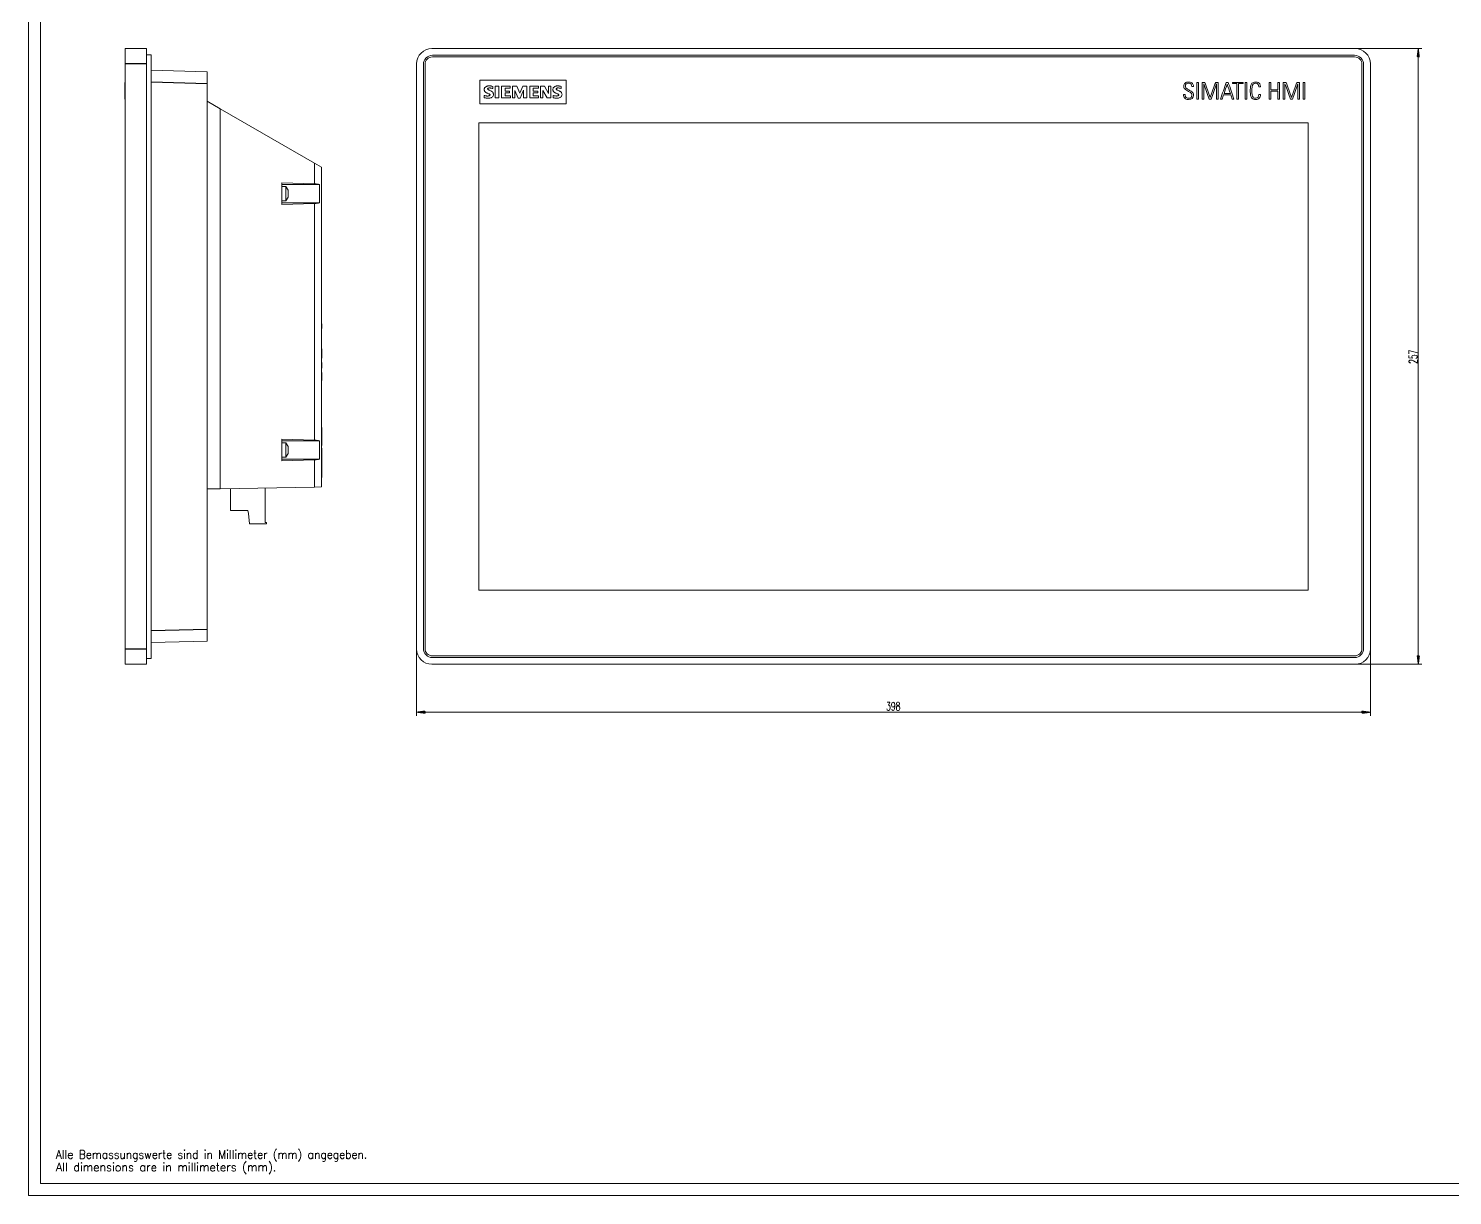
# Model space of a CAD drawing. Header units: millimetres. Extents: x 0 to 1189, y 0 to 841.
# Drawn here: x 0 to 594, y 0 to 487 of the extents above; entities that cross this region are included whole.
import ezdxf

# ---------------------------------------------------------------- set-up
doc = ezdxf.new("R2010")
doc.units = ezdxf.units.MM
for name, color, linetype in [('1', 7, 'Continuous'), ('106', 7, 'Continuous'), ('201', 7, 'Continuous')]:
    doc.layers.add(name, color=color, linetype=linetype)
doc.styles.add('blockfont', font='simplex.shx')
doc.styles.add('latin_extended', font='simplex.shx')

msp = doc.modelspace()

# ---------------------------------------------------------------- hatches: boundary and pattern name
at = {"layer": '106', "linetype": 'Continuous', "lineweight": 13}
h = msp.add_hatch(dxfattribs=at)
h.set_pattern_fill('ANSI31', scale=0.0062, style=0)
h.paths.add_polyline_path([(579.98, 478.76), (580.44, 475.26), (579.52, 475.26)], flags=0)
h = msp.add_hatch(dxfattribs=at)
h.set_pattern_fill('ANSI31', scale=0.0062, style=0)
h.paths.add_polyline_path([(579.98, 221.76), (579.52, 225.26), (580.44, 225.26)], flags=0)
h = msp.add_hatch(dxfattribs=at)
h.set_pattern_fill('ANSI31', scale=0.0062, style=0)
h.paths.add_polyline_path([(161.98, 201.76), (165.48, 202.22), (165.48, 201.3)], flags=0)
h = msp.add_hatch(dxfattribs=at)
h.set_pattern_fill('ANSI31', scale=0.0062, style=0)
h.paths.add_polyline_path([(559.98, 201.76), (556.48, 201.3), (556.48, 202.22)], flags=0)

# ---------------------------------------------------------------- linework, layer by layer
at = {"layer": '1', "color": 7, "linetype": 'Continuous', "lineweight": 13}
for p, q in [((40.29, 472.41), (40.29, 478.76)), ((49.19, 478.76), (40.29, 478.76)), ((49.19, 472.41), (49.19, 478.76)), ((51.19, 476.23), (49.19, 476.23)), ((553.63, 478.76), (168.33, 478.76)), ((168.58, 475.96), (553.38, 475.96)), ((40.29, 228.11), (40.29, 472.41)), ((49.19, 228.11), (49.19, 472.41)), ((51.19, 469.71), (74.59, 469.09)), ((161.98, 472.41), (161.98, 228.11)), ((164.78, 228.36), (164.78, 472.16)), ((165.48, 472.16), (165.48, 228.36)), ((553.38, 475.26), (168.58, 475.26)), ((556.48, 228.36), (556.48, 472.16)), ((557.18, 472.16), (557.18, 228.36)), ((559.98, 228.11), (559.98, 472.41)), ((40.29, 464.79), (40.18, 464.79)), ((40.29, 464.66), (40.19, 464.66)), ((74.59, 469.09), (74.59, 464.09)), ((74.59, 236.42), (74.59, 464.09)), ((188.3, 455.73), (188.3, 465.52)), ((188.3, 465.52), (224.45, 465.52)), ((224.45, 465.52), (224.45, 455.73)), ((40.29, 457.66), (40.19, 457.66)), ((190.23, 459.22), (190.23, 458.28)), ((193.72, 462.08), (193.72, 463.01)), ((194.81, 463.07), (194.81, 458.18)), ((196.32, 463.07), (194.81, 463.07)), ((194.81, 458.18), (196.32, 458.18)), ((196.32, 458.18), (196.32, 463.07)), ((197.46, 463.07), (197.46, 458.18)), ((201.05, 463.07), (197.46, 463.07)), ((197.46, 458.18), (201.1, 458.18)), ((198.87, 462.18), (201.05, 462.18)), ((198.87, 461.04), (198.87, 462.18)), ((200.79, 461.04), (198.87, 461.04)), ((198.87, 459.06), (198.87, 460.26)), ((198.87, 460.26), (200.79, 460.26)), ((201.1, 459.06), (198.87, 459.06)), ((200.79, 460.26), (200.79, 461.04)), ((201.05, 462.18), (201.05, 463.07)), ((201.1, 458.18), (201.1, 459.06)), ((201.99, 463.07), (201.99, 458.18)), ((203.75, 463.07), (201.99, 463.07)), ((201.99, 458.18), (202.97, 458.18)), ((202.97, 461.3), (204.33, 458.13)), ((202.97, 458.18), (202.97, 461.3)), ((205.05, 460.1), (203.75, 463.07)), ((204.33, 458.13), (205.21, 458.13)), ((206.25, 463.07), (205.05, 460.1)), ((205.21, 458.13), (206.61, 461.35)), ((208.02, 463.07), (206.25, 463.07)), ((206.61, 461.35), (206.61, 458.18)), ((206.61, 458.18), (208.02, 458.18)), ((208.02, 458.18), (208.02, 463.07)), ((209.16, 463.07), (209.16, 458.18)), ((212.8, 463.07), (209.16, 463.07)), ((209.16, 458.18), (212.85, 458.18)), ((210.62, 462.18), (212.8, 462.18)), ((210.62, 461.04), (210.62, 462.18)), ((212.54, 461.04), (210.62, 461.04)), ((210.62, 459.06), (210.62, 460.26)), ((210.62, 460.26), (212.54, 460.26)), ((212.85, 459.06), (210.62, 459.06)), ((212.54, 460.26), (212.54, 461.04)), ((212.8, 462.18), (212.8, 463.07)), ((212.85, 458.18), (212.85, 459.06)), ((213.69, 463.07), (213.69, 458.18)), ((215.3, 463.07), (213.69, 463.07)), ((213.69, 458.18), (214.67, 458.18)), ((214.67, 458.18), (214.67, 461.3)), ((214.67, 461.3), (216.44, 458.18)), ((217.01, 460.05), (215.3, 463.07)), ((216.44, 458.18), (218.05, 458.18)), ((217.01, 463.07), (217.01, 460.05)), ((218.05, 463.07), (217.01, 463.07)), ((218.05, 458.18), (218.05, 463.07)), ((218.89, 459.22), (218.89, 458.28)), ((222.32, 462.08), (222.32, 463.01)), ((79.95, 453.66), (74.59, 456.76)), ((79.95, 453.66), (79.95, 295.05)), ((119.4, 430.89), (79.95, 453.66)), ((224.45, 455.73), (188.3, 455.73)), ((187.98, 252.76), (187.98, 447.76)), ((187.98, 447.76), (533.98, 447.76)), ((533.98, 447.76), (533.98, 252.76)), ((119.4, 430.89), (119.4, 422.35)), ((122.29, 429.22), (119.4, 430.89)), ((105.69, 413.72), (105.69, 422.7)), ((119.4, 422.35), (105.69, 422.7)), ((121.49, 422.06), (105.69, 422.06)), ((121.49, 414.36), (121.49, 422.06)), ((107.43, 421.21), (105.69, 421.21)), ((108.31, 419.61), (107.43, 421.21)), ((107.43, 415.21), (107.43, 421.21)), ((107.43, 415.21), (108.31, 416.81)), ((108.31, 419.61), (108.31, 419.35)), ((108.31, 419.35), (108.31, 419.28)), ((108.31, 419.28), (108.31, 418.08)), ((108.31, 418.08), (108.31, 417.97)), ((108.31, 417.97), (108.31, 416.94)), ((108.31, 416.94), (108.31, 416.89)), ((108.31, 416.81), (108.31, 416.89)), ((105.69, 415.21), (107.43, 415.21)), ((121.49, 414.36), (105.69, 414.36)), ((105.69, 413.72), (119.4, 414.06)), ((119.4, 414.06), (119.4, 315.35)), ((122.39, 363.88), (122.29, 363.88)), ((122.39, 363.87), (122.29, 363.87)), ((122.39, 363.87), (122.29, 363.87)), ((122.39, 361.87), (122.29, 361.87)), ((122.39, 361.85), (122.29, 361.85)), ((122.39, 350.43), (122.29, 350.43)), ((122.39, 349.71), (122.29, 349.71)), ((122.39, 347.72), (122.29, 347.72)), ((122.39, 347.71), (122.29, 347.71)), ((122.39, 345.51), (122.29, 345.51)), ((122.39, 345.5), (122.29, 345.5)), ((122.39, 345.34), (122.29, 345.34)), ((122.39, 350.43), (122.39, 349.71)), ((122.39, 345.51), (122.39, 345.5)), ((122.39, 345.5), (122.39, 345.34)), ((122.39, 343.59), (122.29, 343.59)), ((122.39, 340.18), (122.29, 340.18)), ((122.39, 340.09), (122.29, 340.09)), ((105.69, 315.7), (105.69, 306.72)), ((105.69, 315.7), (119.4, 315.35)), ((121.49, 315.06), (105.69, 315.06)), ((121.49, 315.06), (121.49, 307.36)), ((122.39, 320.65), (122.29, 320.65)), ((122.39, 319.57), (122.29, 319.57)), ((122.39, 319.44), (122.29, 319.44)), ((122.39, 319.44), (122.29, 319.44)), ((122.39, 317.45), (122.29, 317.45)), ((122.39, 317.42), (122.29, 317.42)), ((122.39, 319.57), (122.39, 319.44)), ((122.39, 317.32), (122.39, 316.56)), ((107.43, 314.21), (105.69, 314.21)), ((108.31, 312.61), (107.43, 314.21)), ((107.43, 314.21), (107.43, 308.21)), ((107.43, 308.21), (108.31, 309.81)), ((108.31, 312.61), (108.31, 311.96)), ((108.31, 312.61), (108.31, 312.61)), ((108.31, 311.96), (108.31, 311.86)), ((108.31, 311.86), (108.31, 310.56)), ((108.31, 310.56), (108.31, 310.46)), ((108.31, 310.46), (108.31, 309.81)), ((108.31, 309.81), (108.31, 309.81)), ((122.39, 314.84), (122.29, 314.84)), ((122.39, 314.8), (122.29, 314.8)), ((122.39, 313.37), (122.29, 313.37)), ((122.39, 311.96), (122.29, 311.96)), ((122.39, 314.31), (122.39, 313.37)), ((122.39, 311.96), (122.39, 299.79)), ((105.69, 308.21), (107.43, 308.21)), ((121.49, 307.36), (105.69, 307.36)), ((119.4, 307.06), (105.69, 306.72)), ((119.4, 307.06), (119.4, 295.74)), ((122.39, 299.79), (122.29, 299.79)), ((74.59, 294.96), (79.95, 295.05)), ((79.95, 295.05), (119.4, 295.74)), ((84.36, 295.13), (84.36, 285.93)), ((98.76, 280.91), (98.76, 295.38)), ((119.4, 295.74), (122.29, 295.79)), ((84.36, 285.93), (91.53, 285.93)), ((91.53, 285.93), (91.76, 284.71)), ((91.76, 284.71), (92.26, 280.41)), ((92.26, 280.41), (99.26, 280.41)), ((99.26, 280.91), (98.76, 280.91)), ((99.26, 280.41), (99.26, 280.91)), ((533.98, 252.76), (187.98, 252.76)), ((74.59, 236.42), (74.59, 231.42)), ((40.29, 221.76), (40.29, 228.11)), ((49.19, 221.76), (49.19, 228.11)), ((74.59, 231.42), (51.19, 230.81)), ((49.19, 221.76), (40.29, 221.76)), ((49.19, 224.19), (51.19, 224.19)), ((49.19, 224.19), (51.19, 224.19)), ((168.33, 221.76), (553.63, 221.76)), ((168.58, 225.26), (553.38, 225.26)), ((553.38, 224.56), (168.58, 224.56))]:
    msp.add_line(p, q, dxfattribs=at)
at = {"layer": '1', "color": 7, "linetype": 'Continuous', "lineweight": 25}
for p, q in [((49.19, 472.41), (40.29, 472.41)), ((74.59, 464.09), (51.19, 464.71)), ((122.39, 320.33), (122.29, 320.33)), ((122.39, 316.13), (122.29, 316.13)), ((51.19, 235.81), (74.59, 236.42)), ((49.19, 228.11), (40.29, 228.11))]:
    msp.add_line(p, q, dxfattribs=at)
at = {"layer": '1', "color": 7, "linetype": 'Continuous', "lineweight": 13}
for centre, radius, start, end in [((168.33, 472.41), 6.35, 90, 180), ((168.58, 472.16), 3.8, 90, 180), ((553.38, 472.16), 3.8, 0, 90), ((553.63, 472.41), 6.35, 0, 90), ((168.58, 472.16), 3.1, 90, 180), ((553.38, 472.16), 3.1, 0, 90), ((168.33, 228.11), 6.35, 180, 270), ((168.58, 228.36), 3.8, 180, 270), ((168.58, 228.36), 3.1, 180, 270), ((553.38, 228.36), 3.8, 270, 0), ((553.38, 228.36), 3.1, 270, 0), ((553.63, 228.11), 6.35, 270, 0)]:
    msp.add_arc(centre, radius, start, end, dxfattribs=at)
for centre, start_param, end_param in [((63.29, 421.42), 3.38734, 3.50385), ((63.29, 414.99), 2.779336, 2.895846), ((63.29, 314.42), 3.38734, 3.50385), ((63.29, 307.99), 2.779336, 2.895846)]:
    msp.add_ellipse(centre, major_axis=(-60, 0), ratio=0.043661, start_param=start_param, end_param=end_param, dxfattribs=at)
for points, knots in [([(51.19, 224.19), (51.19, 224.19), (51.19, 224.19), (51.19, 224.19), (51.19, 224.19), (51.19, 224.2), (51.19, 224.27), (51.19, 224.79), (51.19, 226.21), (51.19, 228.29), (51.19, 230.48), (51.19, 232.36), (51.19, 233.61), (51.19, 234.61), (51.19, 235.26), (51.19, 235.7), (51.19, 235.92), (51.19, 236.06), (51.19, 236.22), (51.19, 236.44), (51.19, 237.06), (51.19, 237.97), (51.19, 239), (51.19, 245.94), (51.19, 259.01), (51.19, 298), (51.19, 356.81), (51.19, 415.61), (51.19, 449.92), (51.19, 458.9), (51.19, 461.76), (51.19, 463.18), (51.19, 463.91), (51.19, 464.25), (51.19, 464.47), (51.19, 464.6), (51.19, 464.68), (51.19, 465.2), (51.19, 466.24), (51.19, 468.2), (51.19, 470.59), (51.19, 473), (51.19, 474.84), (51.19, 475.8), (51.19, 476.13), (51.19, 476.21), (51.19, 476.23), (51.19, 476.23), (51.19, 476.23), (51.19, 476.23), (51.19, 476.23), (51.19, 476.23)], [0, 0, 0, 0, 0.001755, 0.002922, 0.003505, 0.004088, 0.006422, 0.015756, 0.02509, 0.034424, 0.043757, 0.048424, 0.053091, 0.055425, 0.057758, 0.058925, 0.059508, 0.0598, 0.060092, 0.061259, 0.062425, 0.067092, 0.071759, 0.074093, 0.146431, 0.221102, 0.519788, 0.818474, 0.893145, 0.911813, 0.921147, 0.925814, 0.928147, 0.929314, 0.929898, 0.930189, 0.930481, 0.930627, 0.935148, 0.939815, 0.949149, 0.958483, 0.967817, 0.977151, 0.981818, 0.984151, 0.985318, 0.986484, 0.991151, 0.995818, 1, 1, 1, 1]), ([(484.74, 460.52), (484.65, 460.57), (484.3, 460.78), (482.99, 461.51), (482.54, 461.85), (482.18, 462.37), (482.1, 462.67), (482.1, 463.66), (482.29, 464.1), (483.02, 464.65), (483.54, 464.79), (484.94, 464.79), (485.47, 464.6), (485.78, 464.22)], [0, 0, 0, 0, 0.157674, 0.157674, 0.329464, 0.329464, 0.450283, 0.450283, 0.627235, 0.627235, 0.804, 0.804, 1, 1, 1, 1]), ([(485.46, 462.88), (485.46, 463.35), (485.38, 463.68), (485, 464.15), (484.65, 464.27), (483.7, 464.27), (483.36, 464.18), (482.9, 463.86), (482.79, 463.57), (482.79, 462.83), (482.86, 462.55), (483.01, 462.36)], [0, 0, 0, 0, 0.192189, 0.192189, 0.415728, 0.415728, 0.616653, 0.616653, 0.818319, 0.818319, 1, 1, 1, 1]), ([(514.15, 459.66), (514.15, 458.98), (513.98, 458.45), (513.3, 457.71), (512.82, 457.52), (511.48, 457.52), (510.94, 457.69), (510.27, 458.32), (510.07, 458.77), (509.9, 459.75), (509.87, 460.35), (509.87, 462), (509.9, 462.59), (510.05, 463.53), (510.26, 463.97), (510.93, 464.62), (511.47, 464.79), (513, 464.79), (513.55, 464.53), (514.01, 463.71), (514.1, 463.29), (514.1, 462.76)], [0, 0, 0, 0, 0.097347, 0.097347, 0.19495, 0.19495, 0.308614, 0.308614, 0.404537, 0.404537, 0.467228, 0.467228, 0.532536, 0.532536, 0.642402, 0.642402, 0.772292, 0.772292, 0.9158, 0.9158, 1, 1, 1, 1]), ([(511.06, 463.88), (510.84, 463.65), (510.69, 463.28), (510.58, 462.48), (510.56, 461.94), (510.56, 460.38), (510.58, 459.84), (510.69, 459.03), (510.83, 458.67), (511.04, 458.44)], [0, 0, 0, 0, 0.307246, 0.307246, 0.501229, 0.501229, 0.693013, 0.693013, 1, 1, 1, 1]), ([(513.41, 462.76), (513.41, 463.22), (513.34, 463.56), (512.98, 464.11), (512.65, 464.27), (511.69, 464.27), (511.31, 464.14), (511.06, 463.88)], [0, 0, 0, 0, 0.267342, 0.267342, 0.61221, 0.61221, 1, 1, 1, 1]), ([(193.72, 463.01), (193.52, 463.05), (193.16, 463.12), (192.69, 463.18), (192.23, 463.21), (191.77, 463.18), (191.29, 463.07), (190.85, 462.88), (190.47, 462.59), (190.22, 462.15), (190.16, 461.68), (190.22, 461.21), (190.45, 460.8), (190.75, 460.53), (191.1, 460.33), (191.5, 460.15), (191.94, 459.97), (192.33, 459.79), (192.56, 459.62), (192.66, 459.42), (192.6, 459.24), (192.42, 459.11), (192.21, 459.04), (191.99, 458.99), (191.76, 458.97), (191.46, 458.96), (191.08, 458.98), (190.65, 459.07), (190.37, 459.16), (190.23, 459.22)], [0, 0, 0, 0, 0.058167, 0.103291, 0.135497, 0.18739, 0.233927, 0.276573, 0.323469, 0.367574, 0.415117, 0.457643, 0.499335, 0.545023, 0.571534, 0.61311, 0.669886, 0.707355, 0.733443, 0.751236, 0.766876, 0.785371, 0.810586, 0.829835, 0.851293, 0.875106, 0.916093, 0.9575, 1, 1, 1, 1]), ([(190.23, 458.28), (190.41, 458.23), (190.74, 458.15), (191.24, 458.07), (191.75, 458.04), (192.28, 458.07), (192.8, 458.18), (193.28, 458.37), (193.71, 458.67), (194, 459.11), (194.08, 459.61), (194.01, 460.09), (193.78, 460.51), (193.48, 460.8), (193.12, 461), (192.73, 461.19), (192.29, 461.38), (191.91, 461.56), (191.67, 461.73), (191.57, 461.93), (191.63, 462.09), (191.75, 462.19), (191.91, 462.26), (192.09, 462.31), (192.25, 462.33), (192.5, 462.34), (192.83, 462.31), (193.26, 462.23), (193.56, 462.13), (193.72, 462.08)], [0, 0, 0, 0, 0.050995, 0.09847, 0.142842, 0.197361, 0.247009, 0.29309, 0.345193, 0.39189, 0.440408, 0.484338, 0.527032, 0.573288, 0.601245, 0.643101, 0.698989, 0.736572, 0.762873, 0.781014, 0.793261, 0.807604, 0.826728, 0.842361, 0.858321, 0.874793, 0.911417, 0.952987, 1, 1, 1, 1]), ([(222.32, 463.01), (222.12, 463.05), (221.77, 463.11), (221.3, 463.17), (220.85, 463.2), (220.4, 463.17), (219.92, 463.06), (219.49, 462.86), (219.11, 462.56), (218.87, 462.13), (218.8, 461.66), (218.87, 461.2), (219.1, 460.8), (219.41, 460.53), (219.76, 460.33), (220.16, 460.14), (220.6, 459.97), (220.99, 459.79), (221.22, 459.63), (221.33, 459.43), (221.26, 459.25), (221.09, 459.12), (220.87, 459.05), (220.64, 459), (220.41, 458.98), (220.1, 458.97), (219.73, 458.99), (219.3, 459.07), (219.02, 459.16), (218.89, 459.22)], [0, 0, 0, 0, 0.057583, 0.102541, 0.134994, 0.185598, 0.231448, 0.274046, 0.321533, 0.365446, 0.411849, 0.454176, 0.496026, 0.542215, 0.569844, 0.611753, 0.668087, 0.705885, 0.732039, 0.749567, 0.764924, 0.783472, 0.80902, 0.829572, 0.851491, 0.87493, 0.915975, 0.95744, 1, 1, 1, 1]), ([(218.89, 458.28), (219.06, 458.23), (219.39, 458.15), (219.89, 458.07), (220.4, 458.04), (220.92, 458.08), (221.44, 458.19), (221.91, 458.38), (222.33, 458.67), (222.61, 459.12), (222.68, 459.61), (222.62, 460.09), (222.39, 460.5), (222.09, 460.79), (221.74, 460.99), (221.35, 461.18), (220.92, 461.36), (220.54, 461.54), (220.3, 461.71), (220.19, 461.94), (220.31, 462.19), (220.64, 462.31), (221.02, 462.34), (221.46, 462.31), (221.89, 462.22), (222.17, 462.13), (222.32, 462.08)], [0, 0, 0, 0, 0.051177, 0.098821, 0.143351, 0.197996, 0.24762, 0.293548, 0.344848, 0.391383, 0.440309, 0.484046, 0.526614, 0.57274, 0.600034, 0.641579, 0.697513, 0.73523, 0.761625, 0.77983, 0.802755, 0.831617, 0.874986, 0.914128, 0.955604, 1, 1, 1, 1]), ([(485.55, 460.74), (485.95, 460.41), (486.16, 459.96), (486.16, 458.14), (485.47, 457.52), (483.37, 457.52), (482.83, 457.69), (482.16, 458.39), (482, 458.92), (482, 459.62)], [0, 0, 0, 0, 0.182338, 0.182338, 0.575716, 0.575716, 0.788139, 0.788139, 1, 1, 1, 1]), ([(482.7, 459.62), (482.7, 459.12), (482.77, 458.76), (483.12, 458.21), (483.53, 458.04), (485.03, 458.04), (485.47, 458.46), (485.47, 459.78), (485.23, 460.19), (484.74, 460.52)], [0, 0, 0, 0, 0.160134, 0.160134, 0.413514, 0.413514, 0.781846, 0.781846, 1, 1, 1, 1]), ([(511.04, 458.44), (511.3, 458.18), (511.68, 458.04), (512.61, 458.04), (512.92, 458.19), (513.12, 458.49)], [0, 0, 0, 0, 0.549474, 0.549474, 1, 1, 1, 1]), ([(511.04, 458.44), (511.3, 458.18), (511.68, 458.04), (512.61, 458.04), (512.92, 458.19), (513.12, 458.49)], [0, 0, 0, 0, 0.549474, 0.549474, 1, 1, 1, 1]), ([(122.39, 361.87), (122.39, 361.87), (122.39, 361.87), (122.39, 361.86), (122.39, 361.86), (122.39, 361.86), (122.39, 361.86), (122.39, 361.86)], [0, 0, 0, 0, 0.384325, 0.384325, 0.768649, 0.768649, 1, 1, 1, 1]), ([(122.39, 353.49), (122.39, 353.49), (122.39, 353.46), (122.39, 353.39), (122.39, 353.25), (122.39, 353.02), (122.39, 352.68), (122.39, 352.32), (122.39, 351.96), (122.39, 351.65), (122.39, 351.44), (122.39, 351.29), (122.39, 351.14), (122.39, 351.01), (122.39, 350.87), (122.39, 350.74), (122.39, 350.59), (122.39, 350.47), (122.39, 350.43), (122.39, 350.42)], [0, 0, 0, 0, 0.052372, 0.12762, 0.196576, 0.272403, 0.343719, 0.420593, 0.489355, 0.556769, 0.630642, 0.673509, 0.740735, 0.832538, 0.893124, 0.935305, 0.964077, 0.989364, 1, 1, 1, 1]), ([(122.39, 349.71), (122.39, 349.67), (122.39, 349.6), (122.39, 349.54), (122.39, 349.53), (122.39, 349.53), (122.39, 349.53)], [0, 0, 0, 0, 0.351086, 0.677932, 0.983423, 1, 1, 1, 1]), ([(122.39, 343.49), (122.39, 343.49), (122.39, 343.47), (122.39, 343.38), (122.39, 343.07), (122.39, 342.54), (122.39, 341.89), (122.39, 341.23), (122.39, 340.68), (122.39, 340.34), (122.39, 340.2), (122.39, 340.18), (122.39, 340.2)], [0, 0, 0, 0, 0.055554, 0.143957, 0.241021, 0.367354, 0.51274, 0.65822, 0.779293, 0.863134, 0.918594, 1, 1, 1, 1]), ([(122.39, 320.64), (122.39, 320.63), (122.39, 320.62), (122.39, 320.59), (122.39, 320.55), (122.39, 320.46), (122.39, 320.4), (122.39, 320.33)], [0, 0, 0, 0, 0.20402, 0.20402, 0.60201, 0.60201, 1, 1, 1, 1]), ([(122.39, 320.33), (122.39, 320.27), (122.39, 320.19), (122.39, 320.04), (122.39, 319.98), (122.39, 319.88), (122.39, 319.84), (122.39, 319.77), (122.39, 319.73), (122.39, 319.7), (122.39, 319.69), (122.39, 319.69)], [0, 0, 0, 0, 0.265934, 0.265934, 0.49641, 0.49641, 0.726887, 0.726887, 0.95716, 0.95716, 1, 1, 1, 1]), ([(122.39, 317.45), (122.39, 317.44), (122.39, 317.44), (122.39, 317.43), (122.39, 317.43), (122.39, 317.43)], [0, 0, 0, 0, 0.82621, 0.82621, 1, 1, 1, 1]), ([(122.39, 316.44), (122.39, 316.43), (122.39, 316.42), (122.39, 316.39), (122.39, 316.35), (122.39, 316.26), (122.39, 316.2), (122.39, 316.13)], [0, 0, 0, 0, 0.20402, 0.20402, 0.60201, 0.60201, 1, 1, 1, 1]), ([(122.39, 316.13), (122.39, 316.07), (122.39, 315.99), (122.39, 315.84), (122.39, 315.78), (122.39, 315.69), (122.39, 315.64), (122.39, 315.57), (122.39, 315.54), (122.39, 315.48), (122.39, 315.45), (122.39, 315.38), (122.39, 315.35), (122.39, 315.3), (122.39, 315.28), (122.39, 315.22), (122.39, 315.18), (122.39, 315.11), (122.39, 315.08), (122.39, 315.04)], [0, 0, 0, 0, 0.131148, 0.131148, 0.244809, 0.244809, 0.35847, 0.35847, 0.472031, 0.472031, 0.585859, 0.585859, 0.695333, 0.695333, 0.804241, 0.804241, 0.914163, 0.914163, 1, 1, 1, 1]), ([(122.39, 314.8), (122.39, 314.68), (122.39, 314.58), (122.39, 314.45), (122.39, 314.42), (122.39, 314.42), (122.39, 314.42), (122.39, 314.43)], [0, 0, 0, 0, 0.42905, 0.42905, 0.8581, 0.8581, 1, 1, 1, 1]), ([(122.39, 313.44), (122.39, 313.32), (122.39, 313.22), (122.39, 313.09), (122.39, 313.06), (122.39, 313.06), (122.39, 313.06), (122.39, 313.07)], [0, 0, 0, 0, 0.42905, 0.42905, 0.8581, 0.8581, 1, 1, 1, 1])]:
    msp.add_open_spline(points, degree=3, knots=knots, dxfattribs=at)
for points in [[(40.19, 464.66), (40.19, 462.32), (40.19, 459.99), (40.19, 457.66)], [(485.78, 464.22), (486.03, 463.91), (486.16, 463.47), (486.16, 462.88)], [(487.52, 457.66), (487.52, 459.99), (487.52, 462.32), (487.52, 464.66)], [(487.52, 464.66), (487.75, 464.66), (487.97, 464.66), (488.2, 464.66)], [(488.2, 464.66), (488.2, 462.32), (488.2, 459.99), (488.2, 457.66)], [(489.74, 464.66), (490.12, 464.66), (490.51, 464.66), (490.9, 464.66)], [(489.74, 457.66), (489.74, 459.99), (489.74, 462.32), (489.74, 464.66)], [(490.44, 464.05), (490.43, 461.92), (490.43, 459.79), (490.42, 457.66)], [(492.77, 457.66), (491.99, 459.79), (491.22, 461.92), (490.44, 464.05)], [(490.9, 464.66), (491.65, 462.55), (492.41, 460.44), (493.16, 458.33)], [(493.16, 458.33), (493.92, 460.44), (494.67, 462.55), (495.43, 464.66)], [(495.84, 464.05), (495.08, 461.92), (494.32, 459.79), (493.55, 457.66)], [(495.43, 464.66), (495.79, 464.66), (496.16, 464.66), (496.52, 464.66)], [(495.84, 457.66), (495.84, 459.79), (495.84, 461.92), (495.84, 464.05)], [(496.52, 464.66), (496.52, 462.32), (496.52, 459.99), (496.52, 457.66)], [(497.44, 457.66), (498.24, 459.99), (499.05, 462.32), (499.86, 464.66)], [(500.24, 463.98), (499.8, 462.66), (499.36, 461.34), (498.92, 460.02)], [(499.86, 464.66), (500.13, 464.66), (500.4, 464.66), (500.67, 464.66)], [(501.55, 460.02), (501.12, 461.34), (500.68, 462.66), (500.24, 463.98)], [(500.67, 464.66), (501.47, 462.32), (502.27, 459.99), (503.07, 457.66)], [(502.42, 464.66), (503.9, 464.66), (505.38, 464.66), (506.86, 464.66)], [(502.42, 464.13), (502.42, 464.31), (502.42, 464.48), (502.42, 464.66)], [(504.3, 464.13), (503.67, 464.13), (503.04, 464.13), (502.42, 464.13)], [(504.3, 457.66), (504.3, 459.81), (504.3, 461.97), (504.3, 464.13)], [(504.98, 464.13), (504.98, 461.97), (504.98, 459.81), (504.98, 457.66)], [(506.86, 464.13), (506.23, 464.13), (505.6, 464.13), (504.98, 464.13)], [(506.86, 464.66), (506.86, 464.48), (506.86, 464.31), (506.86, 464.13)], [(507.78, 464.66), (508.01, 464.66), (508.24, 464.66), (508.47, 464.66)], [(507.78, 457.66), (507.78, 459.99), (507.78, 462.32), (507.78, 464.66)], [(508.47, 464.66), (508.47, 462.32), (508.47, 459.99), (508.47, 457.66)], [(517.7, 457.66), (517.7, 459.99), (517.7, 462.32), (517.7, 464.66)], [(517.7, 464.66), (517.93, 464.66), (518.16, 464.66), (518.38, 464.66)], [(518.38, 464.66), (518.38, 463.61), (518.38, 462.56), (518.38, 461.51)], [(521.43, 464.66), (521.66, 464.66), (521.89, 464.66), (522.11, 464.66)], [(521.43, 461.51), (521.43, 462.56), (521.43, 463.61), (521.43, 464.66)], [(522.11, 464.66), (522.11, 462.32), (522.11, 459.99), (522.11, 457.66)], [(523.65, 457.66), (523.65, 459.99), (523.65, 462.32), (523.65, 464.66)], [(523.65, 464.66), (524.04, 464.66), (524.42, 464.66), (524.81, 464.66)], [(524.35, 464.05), (524.35, 461.92), (524.34, 459.79), (524.33, 457.66)], [(526.68, 457.66), (525.9, 459.79), (525.13, 461.92), (524.35, 464.05)], [(524.81, 464.66), (525.57, 462.55), (526.32, 460.44), (527.08, 458.33)], [(527.08, 458.33), (527.83, 460.44), (528.59, 462.55), (529.34, 464.66)], [(529.75, 464.05), (528.99, 461.92), (528.23, 459.79), (527.47, 457.66)], [(529.34, 464.66), (529.71, 464.66), (530.07, 464.66), (530.43, 464.66)], [(529.75, 457.66), (529.75, 459.79), (529.75, 461.92), (529.75, 464.05)], [(530.43, 464.66), (530.43, 462.32), (530.43, 459.99), (530.43, 457.66)], [(531.97, 457.66), (531.97, 459.99), (531.97, 462.32), (531.97, 464.66)], [(531.97, 464.66), (532.2, 464.66), (532.42, 464.66), (532.65, 464.66)], [(532.65, 464.66), (532.65, 462.32), (532.65, 459.99), (532.65, 457.66)], [(482, 459.62), (482.23, 459.62), (482.46, 459.62), (482.7, 459.62)], [(483.01, 462.36), (483.03, 462.34), (483.43, 462.07), (484.24, 461.54)], [(483.01, 462.36), (483.03, 462.34), (483.43, 462.07), (484.24, 461.54)], [(484.24, 461.54), (484.67, 461.27), (485.11, 461), (485.55, 460.74)], [(484.24, 461.54), (484.67, 461.27), (485.11, 461), (485.55, 460.74)], [(486.16, 462.88), (485.92, 462.88), (485.69, 462.88), (485.46, 462.88)], [(488.2, 457.66), (487.97, 457.66), (487.75, 457.66), (487.52, 457.66)], [(490.42, 457.66), (490.19, 457.66), (489.96, 457.66), (489.74, 457.66)], [(493.55, 457.66), (493.29, 457.66), (493.03, 457.66), (492.77, 457.66)], [(496.52, 457.66), (496.29, 457.66), (496.06, 457.66), (495.84, 457.66)], [(498.12, 457.65), (497.9, 457.65), (497.67, 457.65), (497.44, 457.66)], [(498.72, 459.5), (498.52, 458.88), (498.32, 458.27), (498.12, 457.65)], [(501.74, 459.5), (500.74, 459.5), (499.73, 459.5), (498.72, 459.5)], [(498.92, 460.02), (499.8, 460.02), (500.68, 460.02), (501.55, 460.02)], [(502.35, 457.66), (502.15, 458.27), (501.95, 458.88), (501.74, 459.5)], [(503.07, 457.66), (502.83, 457.66), (502.59, 457.66), (502.35, 457.66)], [(504.98, 457.66), (504.75, 457.66), (504.52, 457.66), (504.3, 457.66)], [(508.47, 457.66), (508.24, 457.66), (508.01, 457.66), (507.78, 457.66)], [(513.12, 458.49), (513.31, 458.79), (513.41, 459.18), (513.41, 459.66)], [(514.1, 462.76), (513.87, 462.76), (513.64, 462.76), (513.41, 462.76)], [(513.41, 459.66), (513.66, 459.66), (513.9, 459.66), (514.15, 459.66)], [(518.38, 457.66), (518.16, 457.66), (517.93, 457.66), (517.7, 457.66)], [(518.38, 461.51), (519.4, 461.51), (520.42, 461.51), (521.43, 461.51)], [(518.38, 460.99), (518.38, 459.88), (518.38, 458.77), (518.38, 457.66)], [(521.43, 460.99), (520.42, 460.99), (519.4, 460.99), (518.38, 460.99)], [(521.43, 457.66), (521.43, 458.77), (521.43, 459.88), (521.43, 460.99)], [(522.11, 457.66), (521.89, 457.66), (521.66, 457.66), (521.43, 457.66)], [(524.33, 457.66), (524.11, 457.66), (523.88, 457.66), (523.65, 457.66)], [(527.47, 457.66), (527.2, 457.66), (526.94, 457.66), (526.68, 457.66)], [(530.43, 457.66), (530.2, 457.66), (529.98, 457.66), (529.75, 457.66)], [(532.65, 457.66), (532.42, 457.66), (532.2, 457.66), (531.97, 457.66)], [(122.29, 295.79), (122.29, 340.27), (122.29, 384.74), (122.29, 429.22)], [(122.39, 363.87), (122.39, 363.2), (122.39, 362.54), (122.39, 361.87)], [(122.39, 347.71), (122.39, 346.98), (122.39, 346.24), (122.39, 345.51)], [(122.39, 319.44), (122.39, 318.77), (122.39, 318.11), (122.39, 317.45)], [(122.39, 314.84), (122.39, 314.83), (122.39, 314.81), (122.39, 314.8)]]:
    msp.add_open_spline(points, degree=3, dxfattribs=at)
at = {"layer": '106', "color": 7, "linetype": 'Continuous', "lineweight": 13}
for p, q in [((553.63, 478.76), (581.48, 478.76)), ((579.98, 221.76), (579.98, 478.76)), ((161.98, 228.11), (161.98, 200.26)), ((559.98, 228.11), (559.98, 200.26)), ((553.63, 221.76), (581.48, 221.76)), ((559.98, 201.76), (161.98, 201.76))]:
    msp.add_line(p, q, dxfattribs=at)
at = {"layer": '201', "color": 7, "linetype": 'Continuous', "lineweight": 18}
for p, q in [((0, 841), (0, 0)), ((5, 836), (5, 5)), ((0, 0), (1189, 0)), ((5, 5), (1184, 5))]:
    msp.add_line(p, q, dxfattribs=at)

# ---------------------------------------------------------------- texts
at = {"layer": '106', "color": 7, "linetype": 'Continuous', "lineweight": 18, "insert": (579.6, 347.15), "char_height": 3.5, "attachment_point": 7, "rotation": 90, "line_spacing_factor": 0.963855, "style": 'latin_extended'}
msp.add_mtext('\\W0.6615;257', dxfattribs=at)
at = {"layer": '106', "color": 7, "linetype": 'Continuous', "lineweight": 18, "insert": (357.9, 202.49), "char_height": 3.5, "attachment_point": 7, "line_spacing_factor": 0.963855, "style": 'latin_extended'}
msp.add_mtext('\\W0.6615;398', dxfattribs=at)
at = {"layer": '201', "color": 7, "linetype": 'Continuous', "lineweight": 13, "char_height": 3.5, "attachment_point": 7, "line_spacing_factor": 0.903614, "style": 'blockfont'}
for s, insert in [('\\W0.9312;Alle Bemassungswerte sind in Millimeter (mm) angegeben.', (11.46, 14.22)), ('\\W0.9686;All dimensions are in millimeters (mm).', (11.46, 8.97))]:
    msp.add_mtext(s, dxfattribs=dict(at, insert=insert))

doc.saveas('drawing.dxf')
